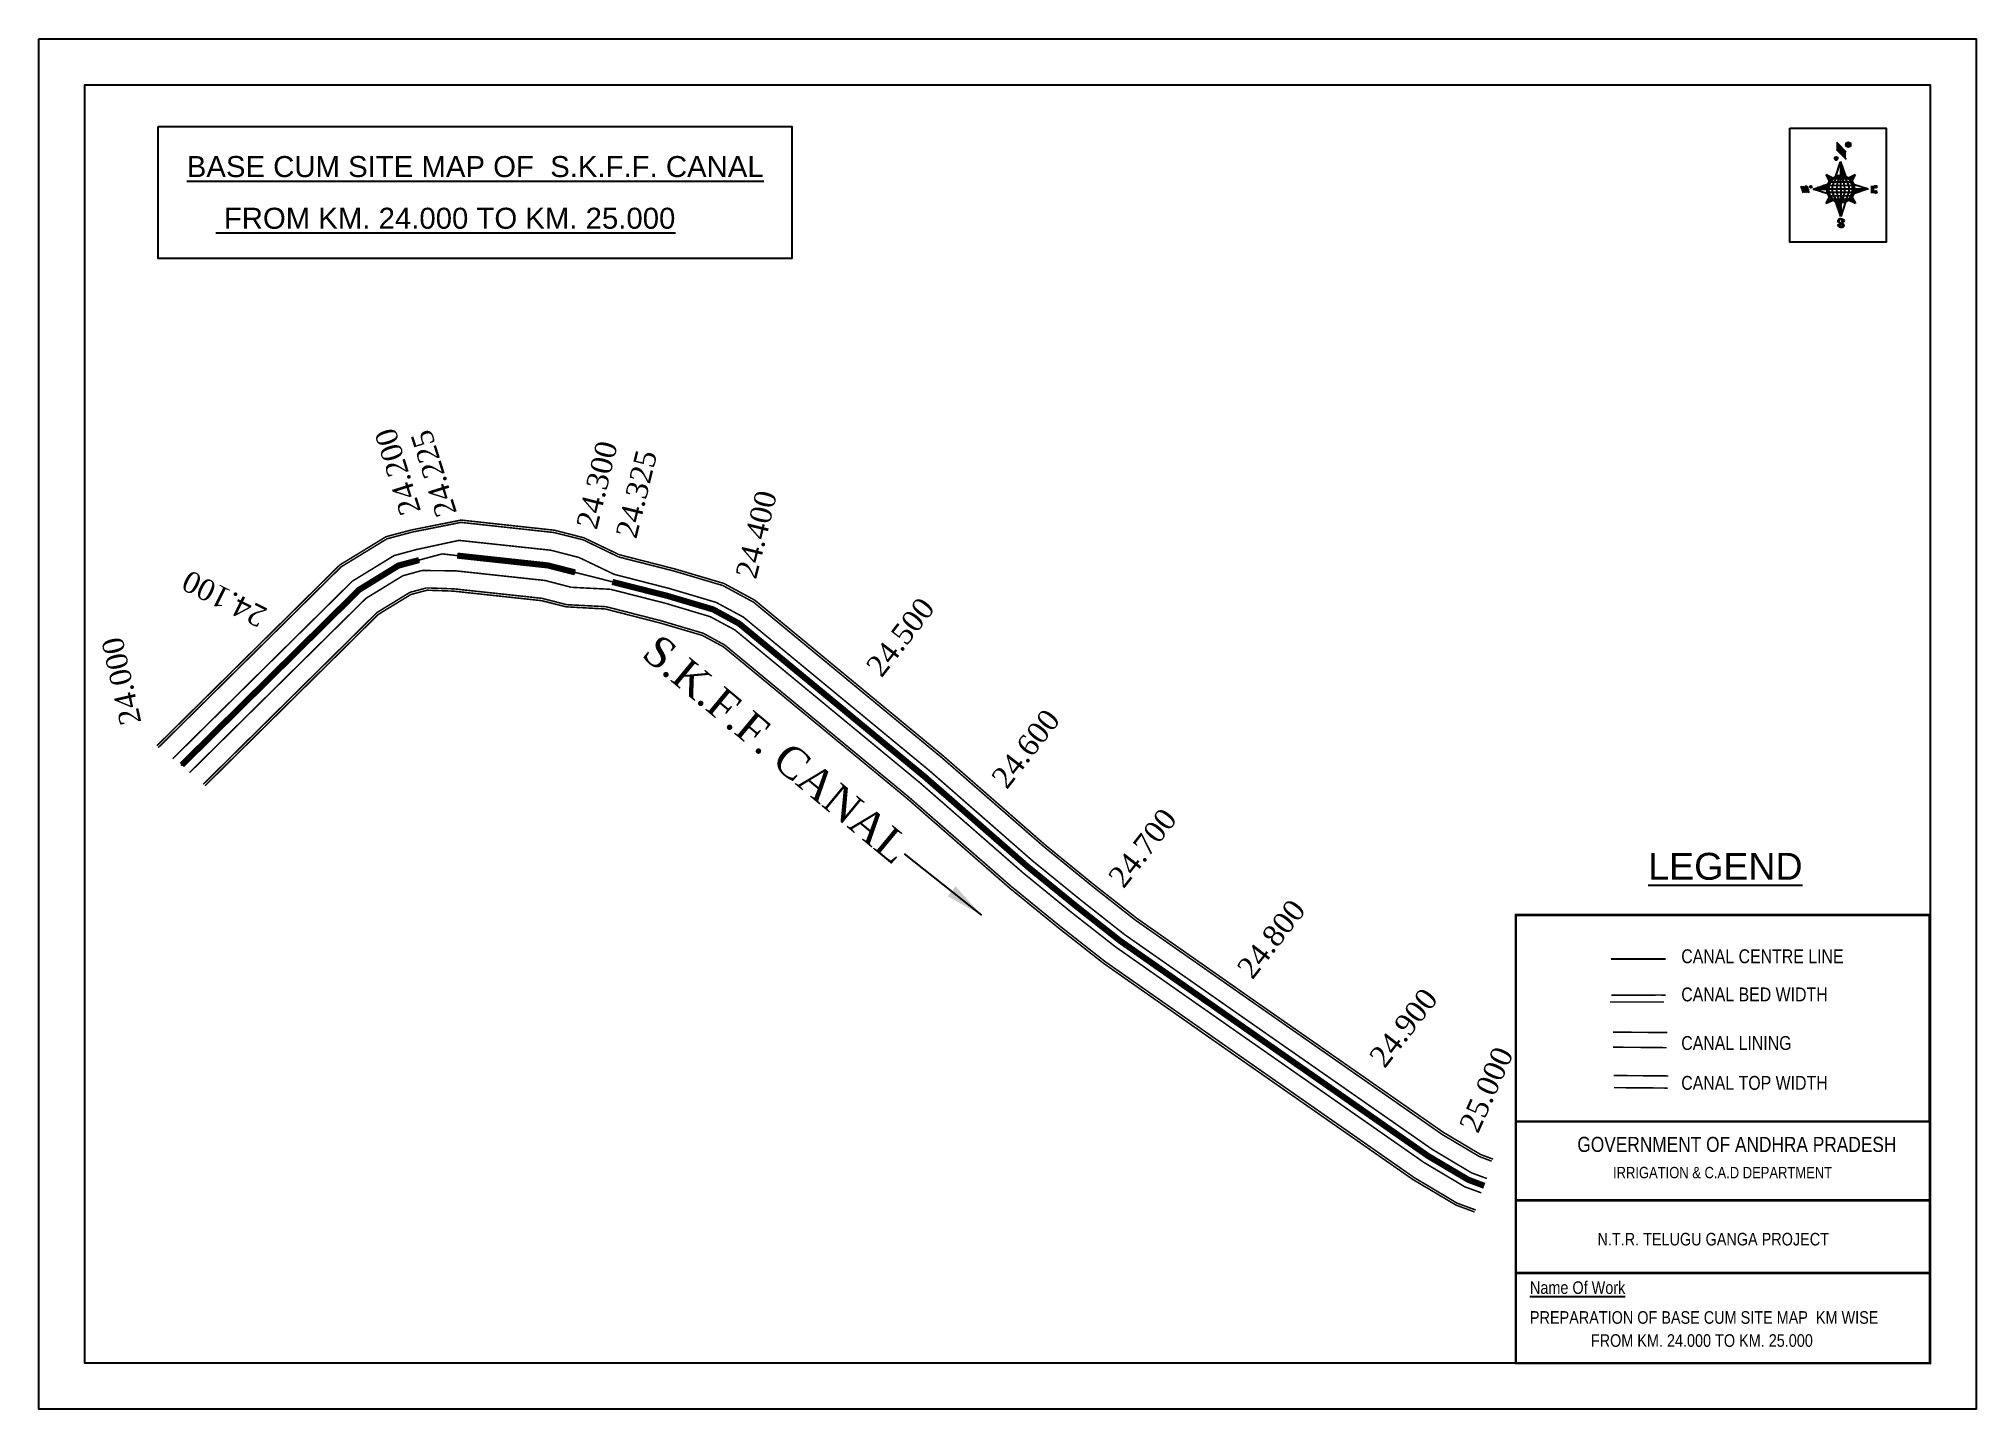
# Model space of a CAD drawing. Header units: inches. Extents: x 12 to 1272, y 7 to 898.
import ezdxf
from ezdxf.enums import TextEntityAlignment as Align

# ---------------------------------------------------------------- set-up
doc = ezdxf.new("R2010")
doc.units = ezdxf.units.IN
doc.header["$MEASUREMENT"] = 0
doc.linetypes.add('ACAD_ISO03W100', pattern=[30, 12, -18])
for name, color, linetype in [('AQUADUCT', 1, 'Continuous'), ('bed with', 5, 'Continuous'), ('BLOCK', 7, 'Continuous'), ('bord', 1, 'Continuous'), ('C LINE COO', 6, 'Continuous'), ('cahnige', 7, 'Continuous'), ('FRAME 025', 7, 'Continuous'), ('lining', 4, 'Continuous'), ('TABLE', 7, 'Continuous'), ('TEXT', 7, 'Continuous'), ('TITLEBLOCK', 7, 'Continuous'), ('top of bund', 1, 'Continuous'), ('V', 6, 'Continuous'), ('ZSTU', 7, 'Continuous')]:
    doc.layers.add(name, color=color, linetype=linetype)
doc.styles.add('5mm', font='times.ttf', dxfattribs={"height": 3})
doc.styles.add('A', font='arial.ttf')
doc.styles.add('ARIALN', font='ARIALN.TTF')
doc.styles.get("Standard").update_dxf_attribs({"font": 'arial.ttf'})
doc.dimstyles.get("Standard").update_dxf_attribs({"dimtxt": 0.18, "dimasz": 0.18, "dimexe": 0.18, "dimexo": 0.0625, "dimgap": 0.09, "dimtad": 0, "dimtih": 1, "dimtoh": 1, "dimdec": 4, "dimzin": 0, "dimdsep": 46, "dimtxsty": 'Standard', "dimcen": 0.09, "dimadec": 0, "dimazin": 0, "dimtfac": 1, "dimtdec": 4, "dimtofl": 0, "dimtmove": 0, "dimatfit": 3, "dimfxl": 1, "dimtolj": 1, "dimtzin": 0, "dimarcsym": 0})
pattern_1 = [(267.297113149, (-8720374.938, 50637915.138), (10.5367255337, -0.497431438), [])]
pattern_2 = [(357.297113149, (-8720374.938, 50637915.138), (0.497431438, 10.5367255337), [])]

# ---------------------------------------------------------------- blocks, each defined once
blk = doc.blocks.new('*X3')
at = {"color": 0, "linetype": 'Continuous'}
for p, q in [((6321.6, 240.5), (6322.3, 241.2)), ((6321.6, 240.3), (6322.3, 241)), ((6321.6, 240.1), (6322.3, 240.8)), ((6321.6, 239.9), (6322.4, 240.7)), ((6321.6, 239.8), (6322.4, 240.6)), ((6321.6, 239.6), (6322.5, 240.5)), ((6321.6, 239.4), (6322.5, 240.3)), ((6321.6, 239.2), (6322.6, 240.2)), ((6321.7, 239.1), (6322.6, 240.1)), ((6321.8, 240.8), (6322.4, 241.4)), ((6321.8, 239), (6322.7, 240)), ((6321.8, 239), (6322.8, 239.9)), ((6321.9, 238.9), (6322.9, 239.8)), ((6322, 238.8), (6323, 239.7)), ((6322.1, 241.3), (6322.4, 241.6)), ((6322.1, 238.7), (6323.1, 239.6)), ((6322.2, 238.6), (6323.1, 239.6)), ((6322.3, 238.5), (6323.2, 239.5)), ((6322.4, 238.5), (6323.3, 239.4)), ((6322.5, 238.4), (6323.4, 239.3)), ((6322.7, 238.4), (6323.6, 239.3)), ((6322.8, 238.3), (6323.7, 239.2)), ((6322.9, 238.3), (6323.8, 239.1)), ((6323.1, 238.2), (6323.9, 239.1)), ((6323.2, 238.2), (6324, 239)), ((6323.3, 238.2), (6324.2, 239)), ((6323.5, 238.1), (6324.3, 238.9)), ((6323.7, 238.1), (6324.4, 238.9)), ((6323.8, 238.1), (6324.6, 238.8)), ((6324.1, 238.2), (6324.7, 238.8)), ((6324.3, 238.3), (6324.9, 238.8)), ((6324.6, 238.3), (6325.1, 238.8)), ((6324.8, 238.4), (6325.2, 238.8)), ((6325.1, 238.5), (6325.4, 238.8)), ((6325.4, 238.6), (6325.6, 238.8))]:
    blk.add_line(p, q, dxfattribs=at)
blk = doc.blocks.new('*X2')
at = {"color": 0, "linetype": 'Continuous'}
for p, q in [((6324.4, 240.3), (6324.5, 240.4)), ((6324.6, 240.3), (6324.8, 240.5)), ((6324.7, 240.2), (6325, 240.5)), ((6324.8, 240.2), (6325.2, 240.6)), ((6325, 240.1), (6325.5, 240.6)), ((6325.1, 240.1), (6325.6, 240.6)), ((6325.2, 240), (6325.8, 240.6)), ((6325.3, 240), (6326, 240.6)), ((6325.4, 239.9), (6326.1, 240.6)), ((6325.5, 239.8), (6326.2, 240.5)), ((6325.6, 239.8), (6326.3, 240.5)), ((6325.7, 239.7), (6326.5, 240.4)), ((6325.9, 239.6), (6326.6, 240.3)), ((6326, 239.5), (6326.7, 240.3)), ((6326, 239.4), (6326.8, 240.2)), ((6326.1, 239.3), (6327, 240.2)), ((6326.2, 239.3), (6327.1, 240.1)), ((6326.3, 239.2), (6327.1, 240)), ((6326.4, 239.1), (6327.2, 239.9)), ((6326.5, 239), (6327.3, 239.8)), ((6326.5, 238.9), (6327.4, 239.7)), ((6326.6, 238.8), (6327.5, 239.6)), ((6326.7, 238.7), (6327.5, 239.5)), ((6326.8, 238.6), (6327.6, 239.4)), ((6326.8, 238.5), (6327.7, 239.3)), ((6326.8, 236.5), (6327.4, 237)), ((6326.9, 238.3), (6327.8, 239.2)), ((6326.9, 238.2), (6327.9, 239.1)), ((6326.9, 236.8), (6327.6, 237.4)), ((6327, 238.1), (6327.8, 239)), ((6327, 237.9), (6327.8, 238.8)), ((6327, 237.8), (6327.8, 238.6)), ((6327, 237.6), (6327.8, 238.4)), ((6327, 237.4), (6327.8, 238.2)), ((6327, 237.3), (6327.8, 238)), ((6327, 237.1), (6327.8, 237.9))]:
    blk.add_line(p, q, dxfattribs=at)
blk = doc.blocks.new('H')
at = {"layer": 'bord', "extrusion": (0.000427885, 0.004792, 0.999988)}
h = blk.add_hatch(dxfattribs=at)
h.set_pattern_fill('LINE', color=8, scale=84.387686, angle=-2.7029, style=0)
h.set_pattern_definition(pattern_2)
h.paths.add_polyline_path([(-492, 786, -0.090992), (-448, 775), (-486, 912)])
h = blk.add_hatch(dxfattribs=at)
h.set_pattern_fill('LINE', color=8, scale=84.387686, angle=-92.7029, style=0)
h.set_pattern_definition(pattern_1)
h.paths.add_polyline_path([(-625, 665, -0.090992), (-615, 710), (-751, 671)])
h = blk.add_hatch(dxfattribs=at)
h.set_pattern_fill('LINE', color=8, scale=84.387686, angle=-92.7029, style=0)
h.set_pattern_definition(pattern_1)
h.paths.add_polyline_path([(-246, 647), (-372, 653, -0.090992), (-382, 609)])
h = blk.add_hatch(dxfattribs=at)
h.set_pattern_fill('LINE', color=8, scale=84.387686, angle=-2.7029, style=0)
h.set_pattern_definition(pattern_2)
h.paths.add_polyline_path([(-504, 533, -0.090992), (-549, 543), (-510, 406)])
for p, q in [((-516, 1087, -1217), (-432, 994, -1217)), ((-538, 774, -1216), (-487, 906, -1216)), ((-519, 1020, -1217), (-435, 927, -1216)), ((-487, 906, -1216), (-493, 780, -1216)), ((-487, 906, -1216), (-448, 769, -1216)), ((-627, 794, -1216), (-567, 760, -1216)), ((-627, 794, -1216), (-584, 747, -1215)), ((-599, 731, -1215), (-627, 794, -1216)), ((-421, 753, -1216), (-359, 781, -1216)), ((-359, 781, -1216), (-405, 739, -1216)), ((-359, 781, -1216), (-392, 721, -1215)), ((-865, 701, -1215), (-847, 638, -1215)), ((-847, 700, -1215), (-829, 637, -1215)), ((-829, 699, -1215), (-811, 636, -1215)), ((-829, 699, -1215), (-811, 698, -1215)), ((-811, 698, -1215), (-794, 635, -1215)), ((-752, 665, -1215), (-615, 704, -1215)), ((-752, 665, -1215), (-625, 659, -1215)), ((-619, 614, -1215), (-752, 665, -1215)), ((-639, 526, -1214), (-606, 585, -1215)), ((-639, 526, -1214), (-593, 568, -1215)), ((-577, 553, -1215), (-639, 526, -1214)), ((-371, 513, -1214), (-431, 546, -1215)), ((-371, 513, -1214), (-414, 560, -1215)), ((-399, 576, -1215), (-371, 513, -1214)), ((-246, 641, -1215), (-383, 603, -1215)), ((-379, 693, -1215), (-246, 641, -1215)), ((-373, 647, -1215), (-246, 641, -1215)), ((-213, 669, -1215), (-217, 601, -1215)), ((-197, 600, -1215), (-194, 668, -1215)), ((-511, 400, -1214), (-549, 537, -1214)), ((-460, 533, -1215), (-511, 400, -1214)), ((-505, 527, -1214), (-511, 400, -1214))]:
    blk.add_line(p, q, dxfattribs=at)
at = {"layer": 'bord', "color": 8, "linetype": 'ByBlock', "extrusion": (0.000427885, 0.004792, 0.999988)}
for p, q in [((-386, 711, -1215), (-605, 722, -1215)), ((-411, 744, -1216), (-578, 752, -1216)), ((-493, 780, -1216), (-505, 527, -1214)), ((-373, 647, -1215), (-625, 659, -1215)), ((-378, 616, -1215), (-623, 628, -1215)), ((-375, 679, -1215), (-620, 691, -1215)), ((-392, 585, -1215), (-611, 595, -1215)), ((-420, 555, -1215), (-587, 562, -1215))]:
    blk.add_line(p, q, dxfattribs=at)
at = {"layer": 'bord', "extrusion": (0.000427885, 0.004792, 0.999988), "elevation": -1212}
for points, const_width in [([(-522, 960), (-516, 1093)], 1.61), ([(-434, 933), (-428, 1066)], 1.61), ([(-870, 707), (-846, 706)], 0.642), ([(-829, 643), (-855, 644)], 0.642), ([(-829, 643), (-821, 678)], 0.642), ([(-811, 642), (-784, 641)], 0.642), ([(-793, 641), (-782, 694)], 0.642), ([(-177, 605), (-226, 607)], 0.706), ([(-223, 676), (-174, 673)], 0.706), ([(-195, 645), (-185, 644)], 0.706)]:
    blk.add_lwpolyline(points, dxfattribs=dict(at, const_width=const_width))
for points, const_width in [([(-414, 1073, 1), (-398, 1058, 1)], 22.3), ([(-530, 950, 1), (-520, 939, 1)], 14.8), ([(-776, 697, 1), (-769, 690, 1)], 8.9), ([(-180, 618, 1), (-173, 611, 1)], 9.79), ([(-178, 667, 1), (-171, 660, 1)], 9.79), ([(-490, 362, 1), (-498, 369, 1)], 11.1), ([(-525, 322, 1), (-533, 329, 1)], 11.1)]:
    blk.add_lwpolyline(points, format="xyb", close=True, dxfattribs=dict(at, const_width=const_width))
for points in [[(-537, 317), (-531, 310), (-520, 307), (-505, 307), (-494, 310), (-486, 318), (-487, 326), (-491, 333), (-494, 336), (-503, 341), (-522, 347), (-530, 352), (-534, 355), (-537, 363), (-537, 373), (-530, 381), (-520, 384), (-504, 384), (-493, 380), (-487, 373)], [(-522, 348), (-526, 354), (-528, 361), (-528, 371), (-526, 375), (-521, 381), (-515, 384)], [(-505, 307), (-499, 312), (-497, 319), (-497, 327), (-501, 335), (-509, 343)]]:
    blk.add_lwpolyline(points, dxfattribs=at)
at = {"layer": 'bord', "extrusion": (0.000427885, 0.004792, 0.999988)}
for centre, radius in [((-406, 1065, -1212), 22.3), ((-525, 944, -1212), 14.8), ((-498, 659, -1212), 127), ((-773, 694, -1212), 8.9), ((-177, 615, -1212), 9.79), ((-174, 663, -1212), 9.79), ((-494, 365, -1212), 11.1), ((-529, 325, -1212), 11.1)]:
    blk.add_circle(centre, radius, dxfattribs=at)
at = {"layer": 'bord', "color": 8, "linetype": 'ByBlock', "extrusion": (0.000427885, 0.004792, 0.999988)}
for centre, radius, start, end in [((-482, 658, -1212), 128, 94.9254, 259.6691), ((-437, 656, -1212), 141, 113.2864, 241.308), ((-316, 651, -1212), 222, 142.5892, 212.0053), ((-560, 662, -1212), 141, 293.2864, 61.308), ((-681, 668, -1212), 222, 322.5892, 32.0053), ((-515, 660, -1212), 128, 274.9254, 79.6691)]:
    blk.add_arc(centre, radius, start, end, dxfattribs=at)
at = {"layer": 'bord', "extrusion": (0.000427885, 0.004792, 0.999988)}
for points in [[(-516, 1093, -1212), (-431, 1000, -1212), (-519, 1026, -1212), (-434, 933, -1212)], [(-864, 707, -1212), (-846, 706, -1212), (-846, 644, -1212), (-829, 643, -1212)], [(-829, 705, -1212), (-811, 704, -1212), (-811, 642, -1212), (-793, 641, -1212)], [(-193, 674, -1212), (-197, 606, -1212), (-213, 675, -1212), (-216, 607, -1212)]]:
    blk.add_solid(points, dxfattribs=at)
at = {"layer": 'bord', "extrusion": (0.000427885, 0.004792, 0.999988), "xscale": 7.977342409717546, "yscale": 7.977342408231451, "zscale": 7.977342408476333, "rotation": 138.0840426661453}
for name, p in [('*X2', (38301, -31929, -1212)), ('*X3', (38314, -31951, -1212))]:
    blk.add_blockref(name, p, dxfattribs=at)
blk = doc.blocks.new('KKKK')
at = {"layer": 'cahnige', "color": 1, "style": '5mm'}
blk.add_text('S.K.F.F. CANAL', height=20, rotation=19.1758, dxfattribs=at).set_placement((317677.4, 1602113.8))
at = {"layer": 'ZSTU', "color": 1}
blk.add_leader([(317936.6, 1602216.4), (317876.5, 1602194.2)], dimstyle='Standard', override={"dimasz": 25, "dimgap": 0.09, "dimtad": 0}, dxfattribs=at)

msp = doc.modelspace()

# ---------------------------------------------------------------- linework, layer by layer
at = {"linetype": 'ByBlock'}
for points in [[(12.3, 898), (1272.3, 898), (1272.3, 7), (12.3, 7)], [(1242.3, 37), (42.3, 37), (42.3, 868), (1242.3, 868)]]:
    msp.add_lwpolyline(points, close=True, dxfattribs=at)
at = {"linetype": 'ByBlock', "elevation": -0.1}
msp.add_lwpolyline([(1151.1, 839.8), (1213.7, 839.8), (1213.7, 765.7), (1151.1, 765.7)], close=True, dxfattribs=at)
at = {"layer": 'bed with', "const_width": 1}
for points in [[(363.6, 560.8), (345.3, 565.5), (285.6, 571.9)], [(257.8, 565.9), (243.4, 562), (216.3, 545.4), (99.4, 429.9)], [(261.5, 552.3), (249.1, 548.9), (225.1, 534.2), (110.4, 420.9)], [(358.6, 541.4), (341.7, 545.8), (283.4, 552.1)], [(954.1, 157), (944.1, 160.7), (918.5, 176), (799.6, 258.9), (718.5, 315.6), (690.3, 337.8), (658.8, 363.4), (591.9, 421.9), (470.6, 522), (452.8, 531.6), (422.5, 540.6), (386.6, 549.8)], [(950.5, 147.7), (939.8, 151.6), (913.1, 167.5), (793.9, 250.7), (712.6, 307.6), (684, 330), (652.4, 355.8), (585.4, 414.3), (465, 513.7), (449, 522.3), (419.9, 531), (384.1, 540.1)], [(1069.3, 271.8), (1067.2, 271.8), (1034.4, 271.8), (1034.2, 271.8)], [(1070.4, 276.2), (1067.2, 276.3), (1035.1, 276.2)]]:
    msp.add_lwpolyline(points, dxfattribs=at)
at = {"layer": 'BLOCK', "color": 4}
for p in [(259.7, 559.1), (361.1, 551.1), (459.6, 522.3), (178.6, 498.3), (540, 458.2), (105.4, 425.9), (618.7, 391.8), (697.6, 325.7), (781.1, 265.7)]:
    msp.add_point(p, dxfattribs=at)
at = {"layer": 'C LINE COO', "linetype": 'ACAD_ISO03W100', "ltscale": 0.05, "const_width": 1}
for points in [[(287, 585.1), (287, 585.1), (254.4, 578.6)], [(286.9, 583.6), (286.9, 583.6), (254.8, 577.2)], [(285.6, 571.9), (285.6, 571.9), (257.8, 565.9)], [(389.5, 561.1), (366.5, 572.2)], [(389.8, 562.6), (366.8, 573.6)], [(284.5, 562), (274.6, 563.1), (259.7, 559.1)], [(386.6, 549.8), (363.6, 560.8)], [(283.4, 552.1), (283.4, 552.1), (261.5, 552.3)], [(384.1, 540.1), (358.6, 541.4)], [(385.3, 545), (361.1, 551.1)], [(282.2, 540.4), (282.2, 540.4), (264.5, 541)], [(282, 538.9), (282, 538.9), (264.9, 539.5)], [(381.2, 528.8), (355.7, 530.1)], [(380.8, 527.3), (355.4, 528.7)]]:
    msp.add_lwpolyline(points, dxfattribs=at)
at = {"layer": 'C LINE COO', "const_width": 4}
for points in [[(259.7, 559.1), (246.2, 555.5), (220.7, 539.8), (105.4, 425.9)], [(361.1, 551.1), (343.5, 555.6), (284.5, 562)], [(952.4, 152.3), (942, 156.2), (915.8, 171.7), (796.7, 254.8), (715.5, 311.6), (687.2, 333.9), (655.6, 359.6), (588.6, 418.1), (467.8, 517.8), (450.9, 527), (421.2, 535.8), (385.3, 544.9)]]:
    msp.add_lwpolyline(points, dxfattribs=at)
at = {"layer": 'FRAME 025', "lineweight": -3, "const_width": 1.64}
for points in [[(972.9, 328.3), (1242, 328.3), (1242, 194.1), (972.9, 194.1)], [(972.9, 194.1), (1242.3, 194.1), (1242.3, 37), (972.9, 37)]]:
    msp.add_lwpolyline(points, close=True, dxfattribs=at)
for points in [[(972.9, 142.8), (1242.3, 142.8)], [(972.9, 95.6), (1242.3, 95.6)], [(972.9, 37), (1242.3, 37)]]:
    msp.add_lwpolyline(points, dxfattribs=at)
at = {"layer": 'lining', "const_width": 1}
for points in [[(366.5, 572.2), (347.4, 577), (286.9, 583.6)], [(254.8, 577.2), (238.8, 572.9), (209, 554.7), (90, 437.1)], [(957.2, 168.3), (949.2, 171.3), (924.8, 185.8), (806.3, 268.5), (725.5, 325), (697.6, 347), (666.4, 372.4), (599.4, 430.8), (477.2, 531.7), (457.3, 542.5), (425.7, 551.9), (389.5, 561.1)], [(264.5, 541), (253.7, 538.1), (232.3, 525), (119.3, 413.3)], [(355.7, 530.1), (339.7, 534.2), (282.2, 540.4)], [(946.9, 136.5), (946.7, 136.6), (934.7, 141), (906.7, 157.7), (787.2, 241.1), (705.6, 298.2), (676.7, 320.9), (644.8, 346.9), (577.8, 405.3), (458.4, 503.9), (444.5, 511.5), (416.8, 519.7), (381.2, 528.8)], [(1036.1, 252.2), (1060.8, 252), (1071.5, 251.9)], [(1036, 242.4), (1062.9, 242.2), (1070.9, 242.1)]]:
    msp.add_lwpolyline(points, dxfattribs=at)
at = {"layer": 'top of bund', "color": 1, "const_width": 1}
for points in [[(366.8, 573.6), (347.7, 578.5), (287, 585.1)], [(254.4, 578.6), (238.2, 574.3), (208.1, 555.9), (89.2, 438.4)], [(958.1, 169.6), (949.9, 172.7), (925.7, 187.1), (807.1, 269.7), (726.4, 326.2), (698.5, 348.1), (667.3, 373.5), (600.4, 431.9), (478, 533), (457.9, 543.9), (426.1, 553.3), (389.8, 562.6)], [(264.9, 539.5), (254.3, 536.7), (233.2, 523.8), (120.4, 412.3)], [(355.4, 528.7), (339.4, 532.7), (282, 538.9)], [(946, 135.3), (934.1, 139.7), (905.9, 156.4), (786.3, 239.8), (704.7, 297), (675.8, 319.7), (643.9, 345.7), (576.9, 404.2), (457.6, 502.7), (443.9, 510.1), (416.4, 518.2), (380.8, 527.3)]]:
    msp.add_lwpolyline(points, dxfattribs=at)
at = {"layer": 'top of bund', "const_width": 1}
for points in [[(1036.6, 224), (1061.2, 223.8), (1072, 223.7)], [(1071.6, 215.8), (1063.7, 215.9), (1036.8, 216.1)]]:
    msp.add_lwpolyline(points, dxfattribs=at)
at = {"layer": 'V', "color": 6, "const_width": 0.229}
msp.add_lwpolyline([(1070.2, 299.8), (1067.6, 299.9), (1035, 299.8)], dxfattribs=at)
at = {"layer": 'V', "color": 6}
msp.add_lwpolyline([(1035, 299.8), (1070.2, 299.8)], dxfattribs=at)
at = {"layer": 'ZSTU'}
msp.add_lwpolyline([(89.9, 841), (502.1, 841), (502.1, 755.1), (89.9, 755.1)], close=True, dxfattribs=at)

# ---------------------------------------------------------------- block references
at = {"layer": 'AQUADUCT', "color": 1, "xscale": 0.0703495379661093, "yscale": 0.07034953800030053, "zscale": 0.07034953795990817, "rotation": 3.078330607406165}
msp.add_blockref('H', (1221.7, 756.3, 85.4), dxfattribs=at)
at = {"layer": 'ZSTU', "rotation": 301.2084322267611}
msp.add_blockref('KKKK', (-1534470.7, -557937.5), dxfattribs=at)

# ---------------------------------------------------------------- texts
at = {"layer": 'cahnige', "style": '5mm'}
for s, rotation, p in [('24.200', 107.4077, (261, 591)), ('24.225', 107.4077, (284.4, 589.9)), ('24.300', 76.2419, (375.2, 578.3)), ('24.325', 76.2419, (400.9, 572.4)), ('24.400', 76.2419, (478.8, 546.1)), ('24.100', 153.4214, (161.8, 527.2)), ('24.500', 52.1244, (560.4, 482.1)), ('24.000', 102.6363, (79.1, 453.7)), ('24.600', 52.1244, (641.9, 409.5)), ('24.700', 52.1244, (717.9, 345)), ('24.800', 52.1244, (801.6, 285.8)), ('24.900', 52.1244, (887.6, 228.1)), ('25.000', 66.0526, (948.3, 185.7))]:
    msp.add_text(s, height=13.88, rotation=rotation, dxfattribs=at).set_placement(p)
at = {"layer": 'TABLE', "extrusion": (0.000201441, 0.004807, 0.999988), "style": 'A'}
msp.add_text('%%ULEGEND', height=17.48, rotation=359.9999, dxfattribs=at).set_placement((1109.2, 360, 2), align=Align.MIDDLE)
at = {"layer": 'TEXT', "color": 6}
for s, p in [('%%UBASE CUM SITE MAP OF  S.K.F.F. CANAL', (108.6, 808.1)), ('%%U FROM KM. 24.000 TO KM. 25.000', (127.4, 774.5))]:
    msp.add_text(s, height=13.655, dxfattribs=at).set_placement(p)
at = {"layer": 'TITLEBLOCK', "extrusion": (0.000201441, 0.004807, 0.999988), "style": 'ARIALN'}
for s, height, p in [('CANAL CENTRE LINE', 9.013, (1080.5, 297, 1.6)), ('CANAL BED WIDTH', 9.013, (1080.5, 272.2, 1.5)), ('CANAL LINING', 9.013, (1080.5, 240.6, 1.4)), ('CANAL TOP WIDTH', 9.013, (1080.5, 214.7, 1.2)), ('GOVERNMENT OF ANDHRA PRADESH ', 9.822, (1012.9, 174.3, -0.2)), ('IRRIGATION & C.A.D DEPARTMENT', 7.366, (1036.1, 157.2, -0.2)), ('N.T.R. TELUGU GANGA PROJECT', 8.185, (1026, 113.5, -0.2)), ('%%UName Of Work', 8.185, (982.1, 82, -0.4)), ('PREPARATION OF BASE CUM SITE MAP  KM WISE', 8.185, (982.1, 62.6, -0.5))]:
    msp.add_text(s, height=height, rotation=359.9999, dxfattribs=at).set_placement(p)
at = {"layer": 'TITLEBLOCK', "style": 'ARIALN'}
msp.add_text(' FROM KM. 24.000 TO KM. 25.000', height=8.185, rotation=359.9999, dxfattribs=at).set_placement((1019.1, 47.6))

doc.saveas('drawing.dxf')
